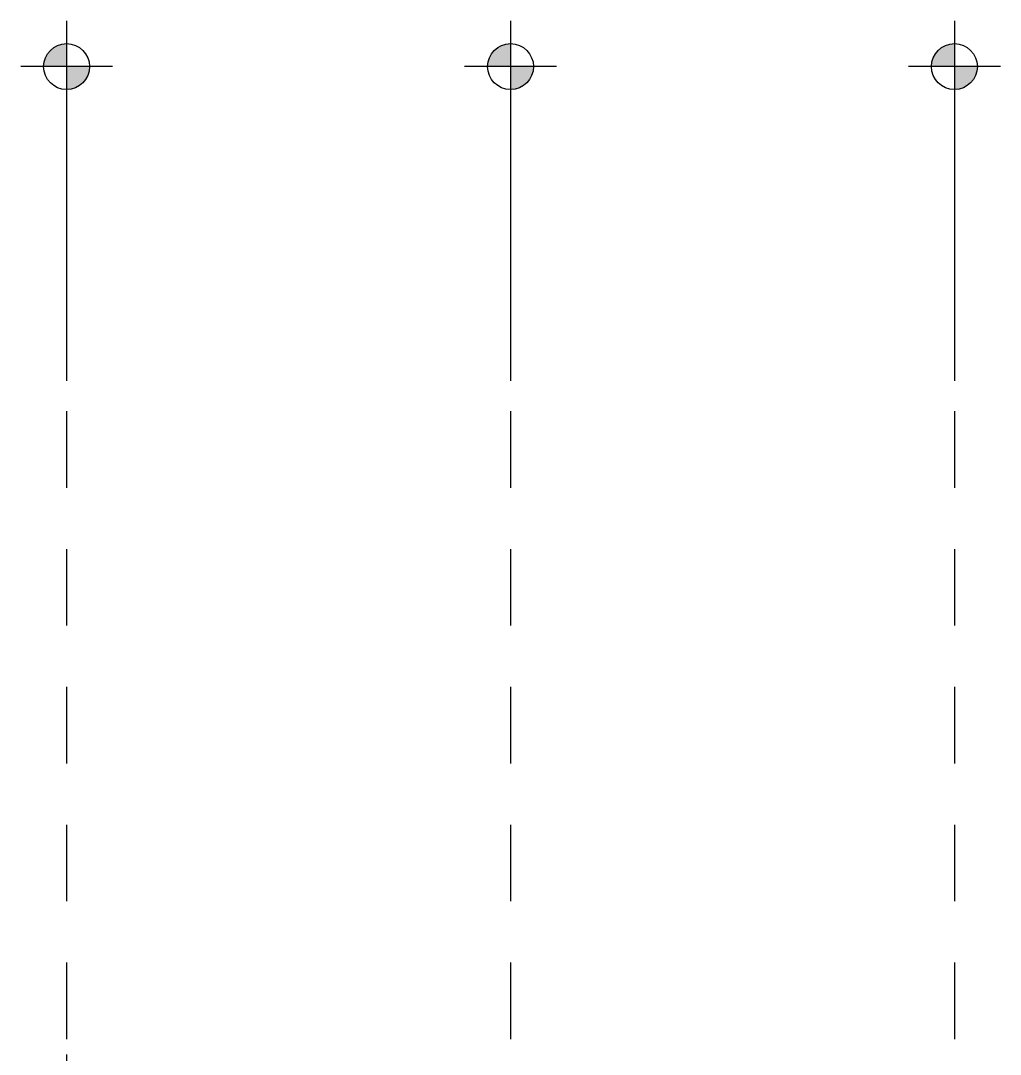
# Model space of a CAD drawing. Header units: metres. Extents: x -220 to 294, y -29 to 18.
# Drawn here: x -185.539 to -183.939, y -3.77 to -2.082 of the extents above; entities that cross this region are included whole.
import ezdxf

# ---------------------------------------------------------------- set-up
doc = ezdxf.new("R2010")
doc.units = ezdxf.units.M
doc.header["$MEASUREMENT"] = 0
doc.linetypes.add('DASHED4', pattern=[0.1875, 0.125, -0.0625])
doc.layers.add('Cizgi', color=7, linetype='Continuous')
doc.layers.add('Standart', color=7, linetype='Continuous')

msp = doc.modelspace()

# ---------------------------------------------------------------- hatches: boundary and pattern name
at = {"layer": 'Standart', "linetype": 'Continuous', "lineweight": -3}
for points in [[(-185.4635, -2.1195), (-185.4677, -2.1197), (-185.4719, -2.1204), (-185.4759, -2.1216), (-185.4798, -2.1232), (-185.4835, -2.1252), (-185.4869, -2.1277), (-185.49, -2.1305), (-185.4928, -2.1336), (-185.4953, -2.137), (-185.4973, -2.1407), (-185.4989, -2.1446), (-185.5001, -2.1486), (-185.5008, -2.1528), (-185.501, -2.157), (-185.4635, -2.157)], [(-184.7385, -2.1195), (-184.7427, -2.1197), (-184.7469, -2.1204), (-184.7509, -2.1216), (-184.7548, -2.1232), (-184.7585, -2.1252), (-184.7619, -2.1277), (-184.765, -2.1305), (-184.7678, -2.1336), (-184.7703, -2.137), (-184.7723, -2.1407), (-184.7739, -2.1446), (-184.7751, -2.1486), (-184.7758, -2.1528), (-184.776, -2.157), (-184.7385, -2.157)], [(-184.0135, -2.1195), (-184.0177, -2.1197), (-184.0219, -2.1204), (-184.0259, -2.1216), (-184.0298, -2.1232), (-184.0335, -2.1252), (-184.0369, -2.1277), (-184.04, -2.1305), (-184.0428, -2.1336), (-184.0453, -2.137), (-184.0473, -2.1407), (-184.0489, -2.1446), (-184.0501, -2.1486), (-184.0508, -2.1528), (-184.051, -2.157), (-184.0135, -2.157)], [(-185.4635, -2.1945), (-185.4593, -2.1942), (-185.4552, -2.1935), (-185.4511, -2.1924), (-185.4472, -2.1908), (-185.4436, -2.1887), (-185.4401, -2.1863), (-185.437, -2.1835), (-185.4342, -2.1804), (-185.4318, -2.1769), (-185.4297, -2.1732), (-185.4281, -2.1694), (-185.427, -2.1653), (-185.4262, -2.1612), (-185.426, -2.157), (-185.4635, -2.157)], [(-184.7385, -2.1945), (-184.7343, -2.1942), (-184.7302, -2.1935), (-184.7261, -2.1924), (-184.7222, -2.1908), (-184.7186, -2.1887), (-184.7151, -2.1863), (-184.712, -2.1835), (-184.7092, -2.1804), (-184.7068, -2.1769), (-184.7047, -2.1732), (-184.7031, -2.1694), (-184.702, -2.1653), (-184.7012, -2.1612), (-184.701, -2.157), (-184.7385, -2.157)], [(-184.0135, -2.1945), (-184.0093, -2.1942), (-184.0052, -2.1935), (-184.0011, -2.1924), (-183.9972, -2.1908), (-183.9936, -2.1887), (-183.9901, -2.1863), (-183.987, -2.1835), (-183.9842, -2.1804), (-183.9818, -2.1769), (-183.9797, -2.1732), (-183.9781, -2.1694), (-183.977, -2.1653), (-183.9762, -2.1612), (-183.976, -2.157), (-184.0135, -2.157)]]:
    msp.add_hatch(color=216, dxfattribs=at).paths.add_polyline_path(points)

# ---------------------------------------------------------------- linework, layer by layer
at = {"layer": 'Cizgi', "color": 73, "linetype": 'DASHED4', "lineweight": -3}
for points in [[(-185.4635, -2.2699), (-185.4635, -3.7699)], [(-184.7385, -2.2699), (-184.7385, -3.7774)], [(-184.0135, -2.2699), (-184.0135, -3.7774)], [(-185.4635, -3.7699), (-185.4635, -6.2074)]]:
    msp.add_lwpolyline(points, dxfattribs=at)
at = {"layer": 'Standart', "color": 216, "linetype": 'Continuous', "lineweight": -3}
for points in [[(-185.4635, -2.082), (-185.4635, -2.232)], [(-184.7385, -2.082), (-184.7385, -2.232)], [(-184.0135, -2.082), (-184.0135, -2.232)], [(-185.3885, -2.157), (-185.5385, -2.157)], [(-184.6635, -2.157), (-184.8135, -2.157)], [(-183.9385, -2.157), (-184.0885, -2.157)], [(-185.4635, -2.232), (-185.4635, -2.6699)], [(-184.7385, -2.232), (-184.7385, -2.6699)], [(-184.0135, -2.232), (-184.0135, -2.6699)]]:
    msp.add_lwpolyline(points, dxfattribs=at)
for centre in [(-185.4635, -2.157), (-184.7385, -2.157), (-184.0135, -2.157)]:
    msp.add_circle(centre, 0.0375, dxfattribs=at)

doc.saveas('drawing.dxf')
